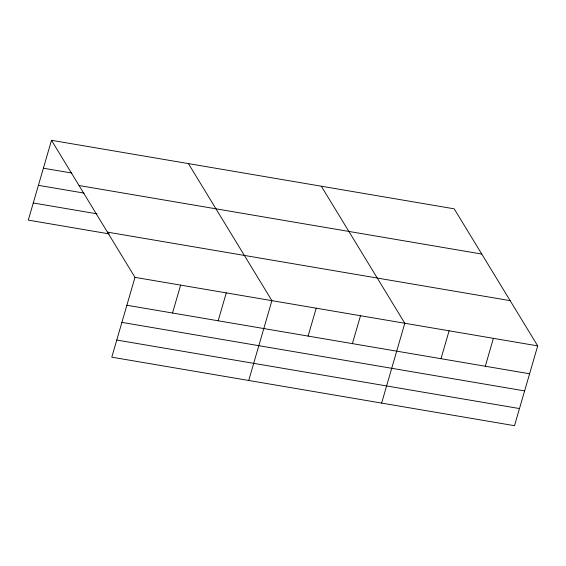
<?xml version="1.0" encoding="UTF-8"?>
<svg xmlns="http://www.w3.org/2000/svg" width="566" height="566" viewBox="0 0 566 566"><rect width="100%" height="100%" fill="white"/><g stroke="black" fill="none" stroke-linecap="round" stroke-linejoin="round"><path stroke-width="0.85" d="M51.492 140.304L134.984 277.354L111.792 357.174L514.508 425.696L537.7 345.876L454.208 208.826L51.492 140.304L28.3 220.124L109.245 233.9M172.524 313.019L180.625 285.123M218.165 320.781L226.266 292.884M248.715 380.472L271.906 300.652L188.414 163.602M308.102 336.084L316.21 308.187M352.399 343.626L360.507 315.729M381.611 403.084L404.803 323.264L321.311 186.214M440.999 358.695L449.1 330.806M485.295 366.237L493.403 338.341M43.384 168.201L71.804 173.033M79.042 185.528L481.758 254.049M38.41 185.337L84.051 193.098M33.281 202.989L97.005 213.828M107.434 232.131L510.15 300.652M134.984 277.354L537.7 345.876M126.883 305.251L529.592 373.772M121.902 322.387L524.618 390.908M116.773 340.039L519.489 408.56"/></g></svg>
